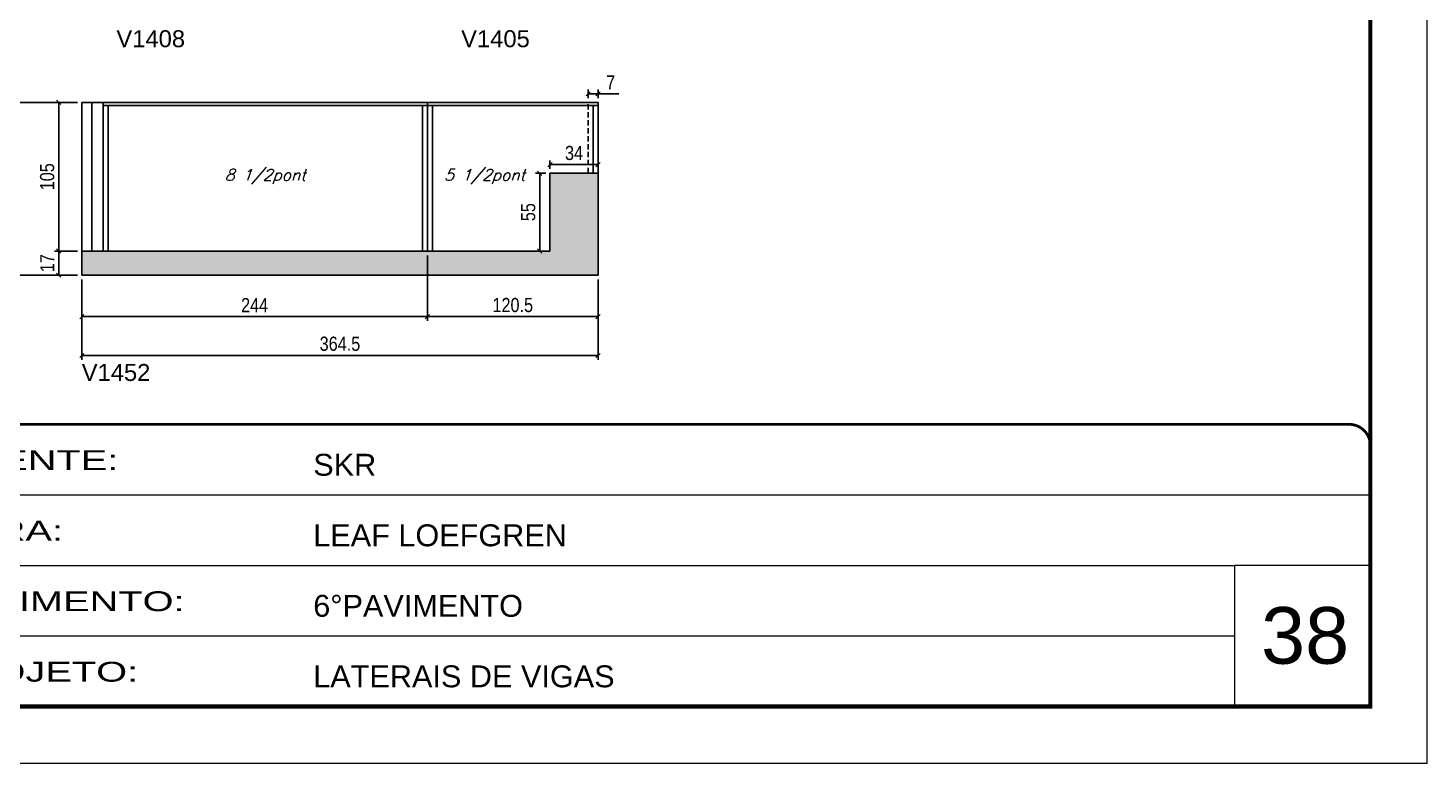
# Model space of a CAD drawing. Extents: x 3309 to 9563, y -2522 to 14608.
# Drawn here: x 5392 to 6379, y 3221 to 3740 of the extents above; entities that cross this region are included whole.
import ezdxf

# ---------------------------------------------------------------- set-up
doc = ezdxf.new("R2010")
doc.units = 0
for name, pattern in [('CONTINUO', [0]), ('DASHED', [0.75, 0.5, -0.25]), ('HIDDEN', [0.375, 0.25, -0.125])]:
    doc.linetypes.add(name, pattern=pattern)
for name, color, linetype in [('5', 5, 'Continuous'), ('COTA', 241, 'Continuous'), ('Painéis', 200, 'Continuous'), ('SARR_2.2x7', 40, 'Continuous'), ('SARR_3.5x7', 81, 'Continuous'), ('texto', 7, 'Continuous')]:
    doc.layers.add(name, color=color, linetype=linetype)
for name, color, linetype, lineweight in [('CARIMBO', 255, 'Continuous', 9), ('Folhas', 255, 'Continuous', 9), ('SARRAFO DE PRESSAO', 251, 'DASHED', 9)]:
    doc.layers.add(name, color=color, linetype=linetype, lineweight=lineweight)
doc.styles.add('ARIAL', font='arial.ttf')
doc.styles.add('COTA TECNICA', font='techl___.ttf', dxfattribs={"height": 10})
doc.styles.add('Romans', font='romans.shx')
doc.styles.get("Standard").update_dxf_attribs({"font": 'arial.ttf'})
doc.styles.add('Tecnologia', font='')
doc.styles.get('Tecnologia').set_extended_font_data('Forgotten Futurist')
doc.dimstyles.new('PAINEL', dxfattribs={"dimtxt": 10, "dimasz": 3, "dimexe": 3, "dimexo": 3, "dimgap": 3, "dimtad": 1, "dimdec": 1, "dimzin": 12, "dimdsep": 46, "dimtxsty": 'COTA TECNICA', "dimblk1": 'OBLIQUE', "dimblk2": 'OBLIQUE', "dimsah": 1, "dimcen": 0.9, "dimclrd": 4, "dimclre": 4, "dimclrt": 240, "dimadec": 1, "dimazin": 3, "dimtfac": 1, "dimtdec": 1, "dimtmove": 0, "dimatfit": 3, "dimfxl": 1, "dimtolj": 1, "dimtzin": 12, "dimarcsym": 0})

# ---------------------------------------------------------------- blocks, each defined once
blk = doc.blocks.new('9999999999')
at = {"color": 30, "linetype": 'CONTINUO'}
for p, q in [((98564.56, 34379.64), (99583.98, 34379.64)), ((98564.56, 34329.83), (99487.98, 34329.83)), ((99583.98, 34329.83), (99487.98, 34329.83)), ((99487.98, 34329.83), (99487.98, 34230.21)), ((98564.56, 34280.02), (99487.98, 34280.02))]:
    blk.add_line(p, q, dxfattribs=at)
at = {"color": 30, "linetype": 'CONTINUO', "const_width": 2}
blk.add_lwpolyline([(99583.98, 34230.21), (99583.98, 34414.45, 0.414214), (99568.98, 34429.45), (98228.98, 34429.45, 0.414214), (98213.98, 34414.45), (98213.98, 34245.21, 0.414214), (98228.98, 34230.21), (99583.98, 34230.21)], format="xyb", dxfattribs=at)
at = {"layer": 'Folhas'}
blk.add_lwpolyline([(98138.98, 34190.21), (99623.98, 34190.21), (99623.98, 35240.21), (98138.98, 35240.21)], close=True, dxfattribs=at)
at = {"layer": 'Folhas', "color": 30, "const_width": 3}
blk.add_lwpolyline([(98213.98, 34230.21), (99583.98, 34230.21), (99583.98, 35200.21), (98213.98, 35200.21)], close=True, dxfattribs=at)
at = {"color": 7, "linetype": 'Continuous', "ltscale": 5, "style": 'ARIAL'}
for s, height, p in [('SKR', 15.483, (98837.68, 34393.13)), ('LEAF LOEFGREN', 15.4829, (98837.68, 34343.32)), ('6°PAVIMENTO', 15.4829, (98837.68, 34293.51)), ('LATERAIS DE VIGAS', 15.4829, (98837.68, 34243.7))]:
    blk.add_text(s, height=height, dxfattribs=at).set_placement(p)
at = {"layer": 'Folhas', "color": 7, "style": 'Tecnologia', "width": 1.5}
for s, p in [('CLIENTE:', (98573.65, 34397.17)), ('OBRA:', (98573.65, 34347.31)), ('PAVIMENTO:', (98573.65, 34297.5)), ('PROJETO:', (98573.65, 34247.69))]:
    blk.add_text(s, height=14, dxfattribs=at).set_placement(p)
blk = doc.blocks.new('_Oblique')
at = {"color": 0, "linetype": 'ByBlock', "lineweight": -2}
blk.add_line((-0.5, -0.5), (0.5, 0.5), dxfattribs=at)
blk = doc.blocks.new('*D2884')
at = {"layer": 'COTA', "color": 4, "lineweight": -2, "transparency": 16777216}
for p, q in [((5429.67, 3562.3), (5429.67, 3505.57)), ((5794.17, 3562.3), (5794.17, 3505.57)), ((5429.67, 3508.57), (5794.17, 3508.57))]:
    blk.add_line(p, q, dxfattribs=at)
at = {"layer": 'Defpoints', "color": 0, "transparency": 16777216}
for p in [(5429.67, 3565.3), (5794.17, 3565.3), (5794.17, 3508.57)]:
    blk.add_point(p, dxfattribs=at)
at = {"layer": 'COTA', "color": 4, "lineweight": -2, "transparency": 16777216, "xscale": 3, "yscale": 3, "zscale": 3, "rotation": 180}
blk.add_blockref('_Oblique', (5429.67, 3508.57), dxfattribs=at)
at = {"layer": 'COTA', "color": 4, "lineweight": -2, "transparency": 16777216, "xscale": 3, "yscale": 3, "zscale": 3}
blk.add_blockref('_Oblique', (5794.17, 3508.57), dxfattribs=at)
at = {"layer": 'COTA', "color": 240, "transparency": 16777216, "insert": (5611.92, 3516.79), "char_height": 10, "attachment_point": 5, "style": 'COTA TECNICA'}
blk.add_mtext('\\A1;364.5', dxfattribs=at)
blk = doc.blocks.new('*D2888')
at = {"layer": 'COTA', "color": 4, "lineweight": -2, "transparency": 16777216}
for p, q in [((5673.67, 3579.3), (5673.67, 3533.05)), ((5429.67, 3562.3), (5429.67, 3533.05)), ((5429.67, 3536.05), (5673.67, 3536.05))]:
    blk.add_line(p, q, dxfattribs=at)
at = {"layer": 'Defpoints', "color": 0, "transparency": 16777216}
for p in [(5673.67, 3582.3), (5429.67, 3565.3), (5673.67, 3536.05)]:
    blk.add_point(p, dxfattribs=at)
at = {"layer": 'COTA', "color": 4, "lineweight": -2, "transparency": 16777216, "xscale": 3, "yscale": 3, "zscale": 3, "rotation": 180}
blk.add_blockref('_Oblique', (5429.67, 3536.05), dxfattribs=at)
at = {"layer": 'COTA', "color": 4, "lineweight": -2, "transparency": 16777216, "xscale": 3, "yscale": 3, "zscale": 3}
blk.add_blockref('_Oblique', (5673.67, 3536.05), dxfattribs=at)
at = {"layer": 'COTA', "color": 240, "transparency": 16777216, "insert": (5551.67, 3544.12), "char_height": 10, "attachment_point": 5, "style": 'COTA TECNICA'}
blk.add_mtext('\\A1;244', dxfattribs=at)
blk = doc.blocks.new('*D2889')
at = {"layer": 'COTA', "color": 4, "lineweight": -2, "transparency": 16777216}
for p, q in [((5673.67, 3579.3), (5673.67, 3533.05)), ((5794.17, 3562.3), (5794.17, 3533.05)), ((5673.67, 3536.05), (5794.17, 3536.05))]:
    blk.add_line(p, q, dxfattribs=at)
at = {"layer": 'Defpoints', "color": 0, "transparency": 16777216}
for p in [(5673.67, 3582.3), (5794.17, 3565.3), (5794.17, 3536.05)]:
    blk.add_point(p, dxfattribs=at)
at = {"layer": 'COTA', "color": 4, "lineweight": -2, "transparency": 16777216, "xscale": 3, "yscale": 3, "zscale": 3, "rotation": 180}
blk.add_blockref('_Oblique', (5673.67, 3536.05), dxfattribs=at)
at = {"layer": 'COTA', "color": 4, "lineweight": -2, "transparency": 16777216, "xscale": 3, "yscale": 3, "zscale": 3}
blk.add_blockref('_Oblique', (5794.17, 3536.05), dxfattribs=at)
at = {"layer": 'COTA', "color": 240, "transparency": 16777216, "insert": (5733.92, 3544.16), "char_height": 10, "attachment_point": 5, "style": 'COTA TECNICA'}
blk.add_mtext('\\A1;120.5', dxfattribs=at)
blk = doc.blocks.new('*D2885')
at = {"layer": 'COTA', "color": 4, "lineweight": -2, "transparency": 16777216}
for p, q in [((5426.67, 3687.3), (5410.35, 3687.3)), ((5413.35, 3687.3), (5413.35, 3582.3)), ((5426.67, 3582.3), (5410.35, 3582.3))]:
    blk.add_line(p, q, dxfattribs=at)
at = {"layer": 'Defpoints', "color": 0, "transparency": 16777216}
for p in [(5429.67, 3687.3), (5413.35, 3582.3), (5429.67, 3582.3)]:
    blk.add_point(p, dxfattribs=at)
at = {"layer": 'COTA', "color": 4, "lineweight": -2, "transparency": 16777216, "xscale": 3, "yscale": 3, "zscale": 3}
for p, rotation in [((5413.35, 3687.3), 90), ((5413.35, 3582.3), 270)]:
    blk.add_blockref('_Oblique', p, dxfattribs=dict(at, rotation=rotation))
at = {"layer": 'COTA', "color": 240, "transparency": 16777216, "insert": (5405.24, 3634.8), "char_height": 10, "attachment_point": 5, "rotation": 90, "style": 'COTA TECNICA'}
blk.add_mtext('\\A1;105', dxfattribs=at)
blk = doc.blocks.new('*D2886')
at = {"layer": 'COTA', "color": 4, "lineweight": -2, "transparency": 16777216}
for p, q in [((5426.67, 3582.3), (5410.35, 3582.3)), ((5413.35, 3582.3), (5413.35, 3565.3)), ((5426.67, 3565.3), (5410.35, 3565.3))]:
    blk.add_line(p, q, dxfattribs=at)
at = {"layer": 'Defpoints', "color": 0, "transparency": 16777216}
for p in [(5429.67, 3582.3), (5413.35, 3565.3), (5429.67, 3565.3)]:
    blk.add_point(p, dxfattribs=at)
at = {"layer": 'COTA', "color": 4, "lineweight": -2, "transparency": 16777216, "xscale": 3, "yscale": 3, "zscale": 3}
for p, rotation in [((5413.35, 3582.3), 90), ((5413.35, 3565.3), 270)]:
    blk.add_blockref('_Oblique', p, dxfattribs=dict(at, rotation=rotation))
at = {"layer": 'COTA', "color": 240, "transparency": 16777216, "insert": (5405.28, 3573.8), "char_height": 10, "attachment_point": 5, "rotation": 90, "style": 'COTA TECNICA'}
blk.add_mtext('\\A1;17', dxfattribs=at)
blk = doc.blocks.new('*D2887')
at = {"layer": 'COTA', "color": 4, "lineweight": -2, "transparency": 16777216}
for p, q in [((5426.67, 3687.3), (5379.32, 3687.3)), ((5382.32, 3565.3), (5382.32, 3687.3)), ((5426.67, 3565.3), (5379.32, 3565.3))]:
    blk.add_line(p, q, dxfattribs=at)
at = {"layer": 'Defpoints', "color": 0, "transparency": 16777216}
for p in [(5382.32, 3687.3), (5429.67, 3687.3), (5429.67, 3565.3)]:
    blk.add_point(p, dxfattribs=at)
at = {"layer": 'COTA', "color": 4, "lineweight": -2, "transparency": 16777216, "xscale": 3, "yscale": 3, "zscale": 3}
for p, rotation in [((5382.32, 3687.3), 90), ((5382.32, 3565.3), 270)]:
    blk.add_blockref('_Oblique', p, dxfattribs=dict(at, rotation=rotation))
at = {"layer": 'COTA', "color": 240, "transparency": 16777216, "insert": (5374.26, 3626.3), "char_height": 10, "attachment_point": 5, "rotation": 90, "style": 'COTA TECNICA'}
blk.add_mtext('\\A1;122', dxfattribs=at)
blk = doc.blocks.new('*D2890')
at = {"layer": 'COTA', "color": 4, "lineweight": -2, "transparency": 16777216}
for p, q in [((5757.17, 3637.3), (5749.98, 3637.3)), ((5752.98, 3582.3), (5752.98, 3637.3)), ((5757.17, 3582.3), (5749.98, 3582.3))]:
    blk.add_line(p, q, dxfattribs=at)
at = {"layer": 'Defpoints', "color": 0, "transparency": 16777216}
for p in [(5752.98, 3637.3), (5760.17, 3637.3, 0), (5760.17, 3582.3, 0)]:
    blk.add_point(p, dxfattribs=at)
at = {"layer": 'COTA', "color": 4, "lineweight": -2, "transparency": 16777216, "xscale": 3, "yscale": 3, "zscale": 3}
for p, rotation in [((5752.98, 3637.3), 90), ((5752.98, 3582.3), 270)]:
    blk.add_blockref('_Oblique', p, dxfattribs=dict(at, rotation=rotation))
at = {"layer": 'COTA', "color": 240, "transparency": 16777216, "insert": (5744.87, 3609.8), "char_height": 10, "attachment_point": 5, "rotation": 90, "style": 'COTA TECNICA'}
blk.add_mtext('\\A1;55', dxfattribs=at)
blk = doc.blocks.new('*D2891')
at = {"layer": 'COTA', "color": 4, "lineweight": -2, "transparency": 16777216}
for p, q in [((5760.17, 3640.3), (5760.17, 3646.35)), ((5794.17, 3640.3), (5794.17, 3646.35)), ((5760.17, 3643.35), (5794.17, 3643.35))]:
    blk.add_line(p, q, dxfattribs=at)
at = {"layer": 'Defpoints', "color": 0, "transparency": 16777216}
for p in [(5760.17, 3637.3, 0), (5794.17, 3643.35), (5794.17, 3637.3, 0)]:
    blk.add_point(p, dxfattribs=at)
at = {"layer": 'COTA', "color": 4, "lineweight": -2, "transparency": 16777216, "xscale": 3, "yscale": 3, "zscale": 3, "rotation": 180}
blk.add_blockref('_Oblique', (5760.17, 3643.35), dxfattribs=at)
at = {"layer": 'COTA', "color": 4, "lineweight": -2, "transparency": 16777216, "xscale": 3, "yscale": 3, "zscale": 3}
blk.add_blockref('_Oblique', (5794.17, 3643.35), dxfattribs=at)
at = {"layer": 'COTA', "color": 240, "transparency": 16777216, "insert": (5777.17, 3651.57), "char_height": 10, "attachment_point": 5, "style": 'COTA TECNICA'}
blk.add_mtext('\\A1;34', dxfattribs=at)
blk = doc.blocks.new('*D3038')
at = {"layer": 'COTA', "color": 4, "lineweight": -2, "transparency": 16777216}
for p, q in [((5787.17, 3690.3), (5787.17, 3696.37)), ((5794.17, 3690.3), (5794.17, 3696.37)), ((5787.17, 3693.37), (5794.17, 3693.37)), ((5794.17, 3693.37), (5808.9, 3693.37))]:
    blk.add_line(p, q, dxfattribs=at)
at = {"layer": 'Defpoints', "color": 0, "transparency": 16777216}
for p in [(5787.17, 3687.3, 0), (5794.17, 3693.37), (5794.17, 3687.3, 0)]:
    blk.add_point(p, dxfattribs=at)
at = {"layer": 'COTA', "color": 4, "lineweight": -2, "transparency": 16777216, "xscale": 3, "yscale": 3, "zscale": 3, "rotation": 180}
blk.add_blockref('_Oblique', (5787.17, 3693.37), dxfattribs=at)
at = {"layer": 'COTA', "color": 4, "lineweight": -2, "transparency": 16777216, "xscale": 3, "yscale": 3, "zscale": 3}
blk.add_blockref('_Oblique', (5794.17, 3693.37), dxfattribs=at)
at = {"layer": 'COTA', "color": 240, "transparency": 16777216, "insert": (5803.03, 3701.44), "char_height": 10, "attachment_point": 5, "style": 'COTA TECNICA'}
blk.add_mtext('\\A1;7', dxfattribs=at)

msp = doc.modelspace()

# ---------------------------------------------------------------- hatches: boundary and pattern name
at = {"layer": 'COTA'}
h = msp.add_hatch(dxfattribs=at)
h.set_pattern_fill('AR-CONC', color=256, scale=0.03)
h.set_pattern_definition([(50, (0, -13.9924), (5.46554, -0.4781726), [0.5715, -6.2865]), (355, (0, -13.9924), (-1.0573026, 5.7317054), [0.4572, -5.0292175]), (100.451445, (0.4555, -14.0323), (4.4082374, 5.2535326), [0.4857003, -5.3427073]), (46.1842, (0, -12.4684), (8.132371, -1.26127), [0.85725, -9.42975]), (96.63556, (0.678, -12.5735), (7.122124, 7.422784), [0.728551, -8.014068]), (351.18415, (0, -12.4684), (7.122124, 7.422784), [0.685799, -7.543792]), (21, (0.762, -12.8494), (4.5484317, -3.067956), [0.5715, -6.2865]), (326, (0.762, -12.8494), (1.854061, 5.525639), [0.4572, -5.0292]), (71.451445, (1.141, -13.105), (6.4024926, 2.457683), [0.4857003, -5.342698]), (37.5, (0, -13.9924), (0.0926581, 2.53665117), [0, -4.96824, 0, -5.1054, 0, -5.04825]), (7.5, (0, -13.9924), (2.0045899, 3.0054172), [0, -2.91084, 0, -4.85394, 0, -1.92405]), (327.5, (-1.6993, -13.9924), (4.06771786, -0.1718623), [0, -1.905, 0, -5.9436, 0, -7.8867]), (317.5, (-2.4613, -13.9924), (4.4438754, 0.7627947), [0, -2.4765, 0, -3.94716, 0, -5.6007])])
h.paths.add_polyline_path([(5794.17, 3637.3), (5760.17, 3637.3), (5760.17, 3582.3), (5429.67, 3582.3), (5429.67, 3565.3), (5794.17, 3565.3)])

# ---------------------------------------------------------------- linework, layer by layer
for p, q in [((5794.17, 3565.3, 0), (5794.17, 3637.3, 0)), ((5429.67, 3582.3, 0), (5429.67, 3565.3, 0)), ((5429.67, 3565.3, 0), (5794.17, 3565.3, 0))]:
    msp.add_line(p, q, dxfattribs=at)
at = {"layer": 'Painéis', "linetype": 'ByBlock'}
for p, q in [((5794.17, 3687.3, 0), (5429.67, 3687.3, 0)), ((5429.67, 3687.3, 0), (5429.67, 3582.3, 0)), ((5673.67, 3687.3, 0), (5673.67, 3582.3, 0)), ((5794.17, 3637.3, 0), (5794.17, 3687.3, 0)), ((5760.17, 3637.3, 0), (5794.17, 3637.3, 0)), ((5760.17, 3582.3, 0), (5760.17, 3637.3, 0)), ((5429.67, 3582.3, 0), (5760.17, 3582.3, 0))]:
    msp.add_line(p, q, dxfattribs=at)
at = {"layer": 'SARR_2.2x7', "linetype": 'Continuous'}
for p, q in [((5436.67, 3582.3, 0), (5436.67, 3687.3, 0)), ((5444.67, 3685.1, 0), (5673.67, 3685.1, 0)), ((5673.67, 3685.1, 0), (5794.17, 3685.1, 0))]:
    msp.add_line(p, q, dxfattribs=at)
at = {"layer": 'SARR_2.2x7', "linetype": 'HIDDEN', "ltscale": 15}
msp.add_line((5787.17, 3637.3, 0), (5787.17, 3687.3, 0), dxfattribs=at)
at = {"layer": 'SARR_3.5x7'}
for p, q in [((5444.67, 3687.3, 0), (5444.67, 3582.3, 0)), ((5448.17, 3685.1, 0), (5448.17, 3582.3, 0)), ((5670.17, 3685.1, 0), (5670.17, 3582.3, 0)), ((5677.17, 3685.1, 0), (5677.17, 3582.3, 0)), ((5790.67, 3685.1, 0), (5790.67, 3637.3, 0))]:
    msp.add_line(p, q, dxfattribs=at)

# ---------------------------------------------------------------- block references
at = {"layer": 'SARRAFO DE PRESSAO', "color": 6, "linetype": 'ByBlock'}
msp.add_blockref('9999999999', (-93244.61, -30969.52), dxfattribs=at)

# ---------------------------------------------------------------- texts
at = {"layer": '5', "linetype": 'Continuous'}
for s, p in [('V1408', (5454.1, 3726.31, 0)), ('V1405', (5697.49, 3726.31, 0)), ('V1452', (5429.6, 3490.56, 0))]:
    msp.add_text(s, height=12, rotation=359.99996, dxfattribs=at).set_placement(p)
at = {"layer": 'CARIMBO', "style": 'ARIAL'}
msp.add_text('38', height=40, dxfattribs=at).set_placement((6262.23, 3290.83))
at = {"layer": 'texto', "color": 2, "char_height": 8, "attachment_point": 5, "style": 'Romans'}
for s, insert in [('{\\Q19;\\C256;8 1/2pont}', (5559.17, 3634.8, 0)), ('{\\Q19;\\C256;5 1/2pont}', (5714.03, 3634.8, 0))]:
    msp.add_mtext(s, dxfattribs=dict(at, insert=insert))

# ---------------------------------------------------------------- dimensions: what is measured, and where the dimension line sits
at = {"layer": 'COTA'}
for base, p1, p2, picture, middle in [((5794.17, 3693.37), (5787.17, 3687.3, 0), (5794.17, 3687.3, 0), '*D3038', (5803.03, 3701.44)), ((5794.17, 3643.35), (5760.17, 3637.3, 0), (5794.17, 3637.3, 0), '*D2891', (5777.17, 3651.57)), ((5673.67, 3536.05, 0), (5429.67, 3565.3, 0), (5673.67, 3582.3, 0), '*D2888', (5551.67, 3544.12, 0))]:
    dim = msp.add_linear_dim(base=base, p1=p1, p2=p2, dimstyle='PAINEL', dxfattribs=at)
    dim.commit()
    dim.dimension.update_dxf_attribs({"geometry": picture, "text_midpoint": middle})
for base, p1, p2, angle, picture, middle in [((5382.32, 3687.3, 0), (5429.67, 3565.3, 0), (5429.67, 3687.3, 0), 90, '*D2887', (5374.26, 3626.3, 0)), ((5413.35, 3582.3, 0), (5429.67, 3687.3, 0), (5429.67, 3582.3, 0), 90, '*D2885', (5405.24, 3634.8, 0)), ((5752.98, 3637.3), (5760.17, 3582.3, 0), (5760.17, 3637.3, 0), 90, '*D2890', (5744.87, 3609.8)), ((5413.35, 3565.3, 0), (5429.67, 3582.3, 0), (5429.67, 3565.3, 0), 90, '*D2886', (5405.28, 3573.8, 0)), ((5794.17, 3508.57, 0), (5429.67, 3565.3, 0), (5794.17, 3565.3, 0), 180, '*D2884', (5611.92, 3516.79, 0))]:
    dim = msp.add_linear_dim(base=base, p1=p1, p2=p2, angle=angle, dimstyle='PAINEL', dxfattribs=at)
    dim.commit()
    dim.dimension.update_dxf_attribs({"geometry": picture, "text_midpoint": middle})
dim = msp.add_linear_dim(base=(5794.17, 3536.05, 0), p1=(5673.67, 3582.3, 0), p2=(5794.17, 3565.3, 0), dimstyle='PAINEL', override={"dimtmove": 1}, dxfattribs=at)
dim.commit()
dim.dimension.update_dxf_attribs({"geometry": '*D2889', "text_midpoint": (5733.92, 3544.16, 0)})

doc.saveas('drawing.dxf')
